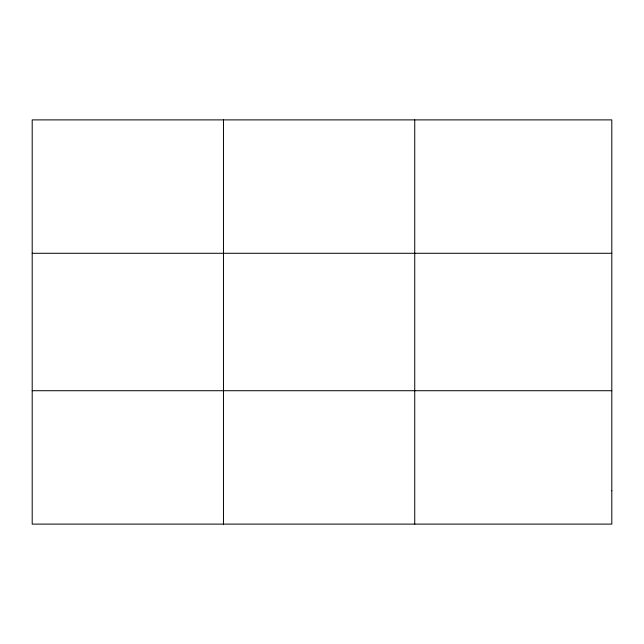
<?xml version="1.0" encoding="UTF-8"?>
<svg xmlns="http://www.w3.org/2000/svg" width="644" height="644" viewBox="0 0 644 644"><rect width="100%" height="100%" fill="white"/><g stroke="black" fill="none" stroke-linecap="round" stroke-linejoin="round"><path stroke-width="0.97" d="M223.468 524.111L223.468 119.889M414.736 524.111L414.736 119.889M32.2 253.285L611.8 253.285M32.2 390.715L611.8 390.715M611.8 490.76L611.8 524.111L32.2 524.111L32.2 119.889L611.8 119.889L611.8 490.76"/></g></svg>
